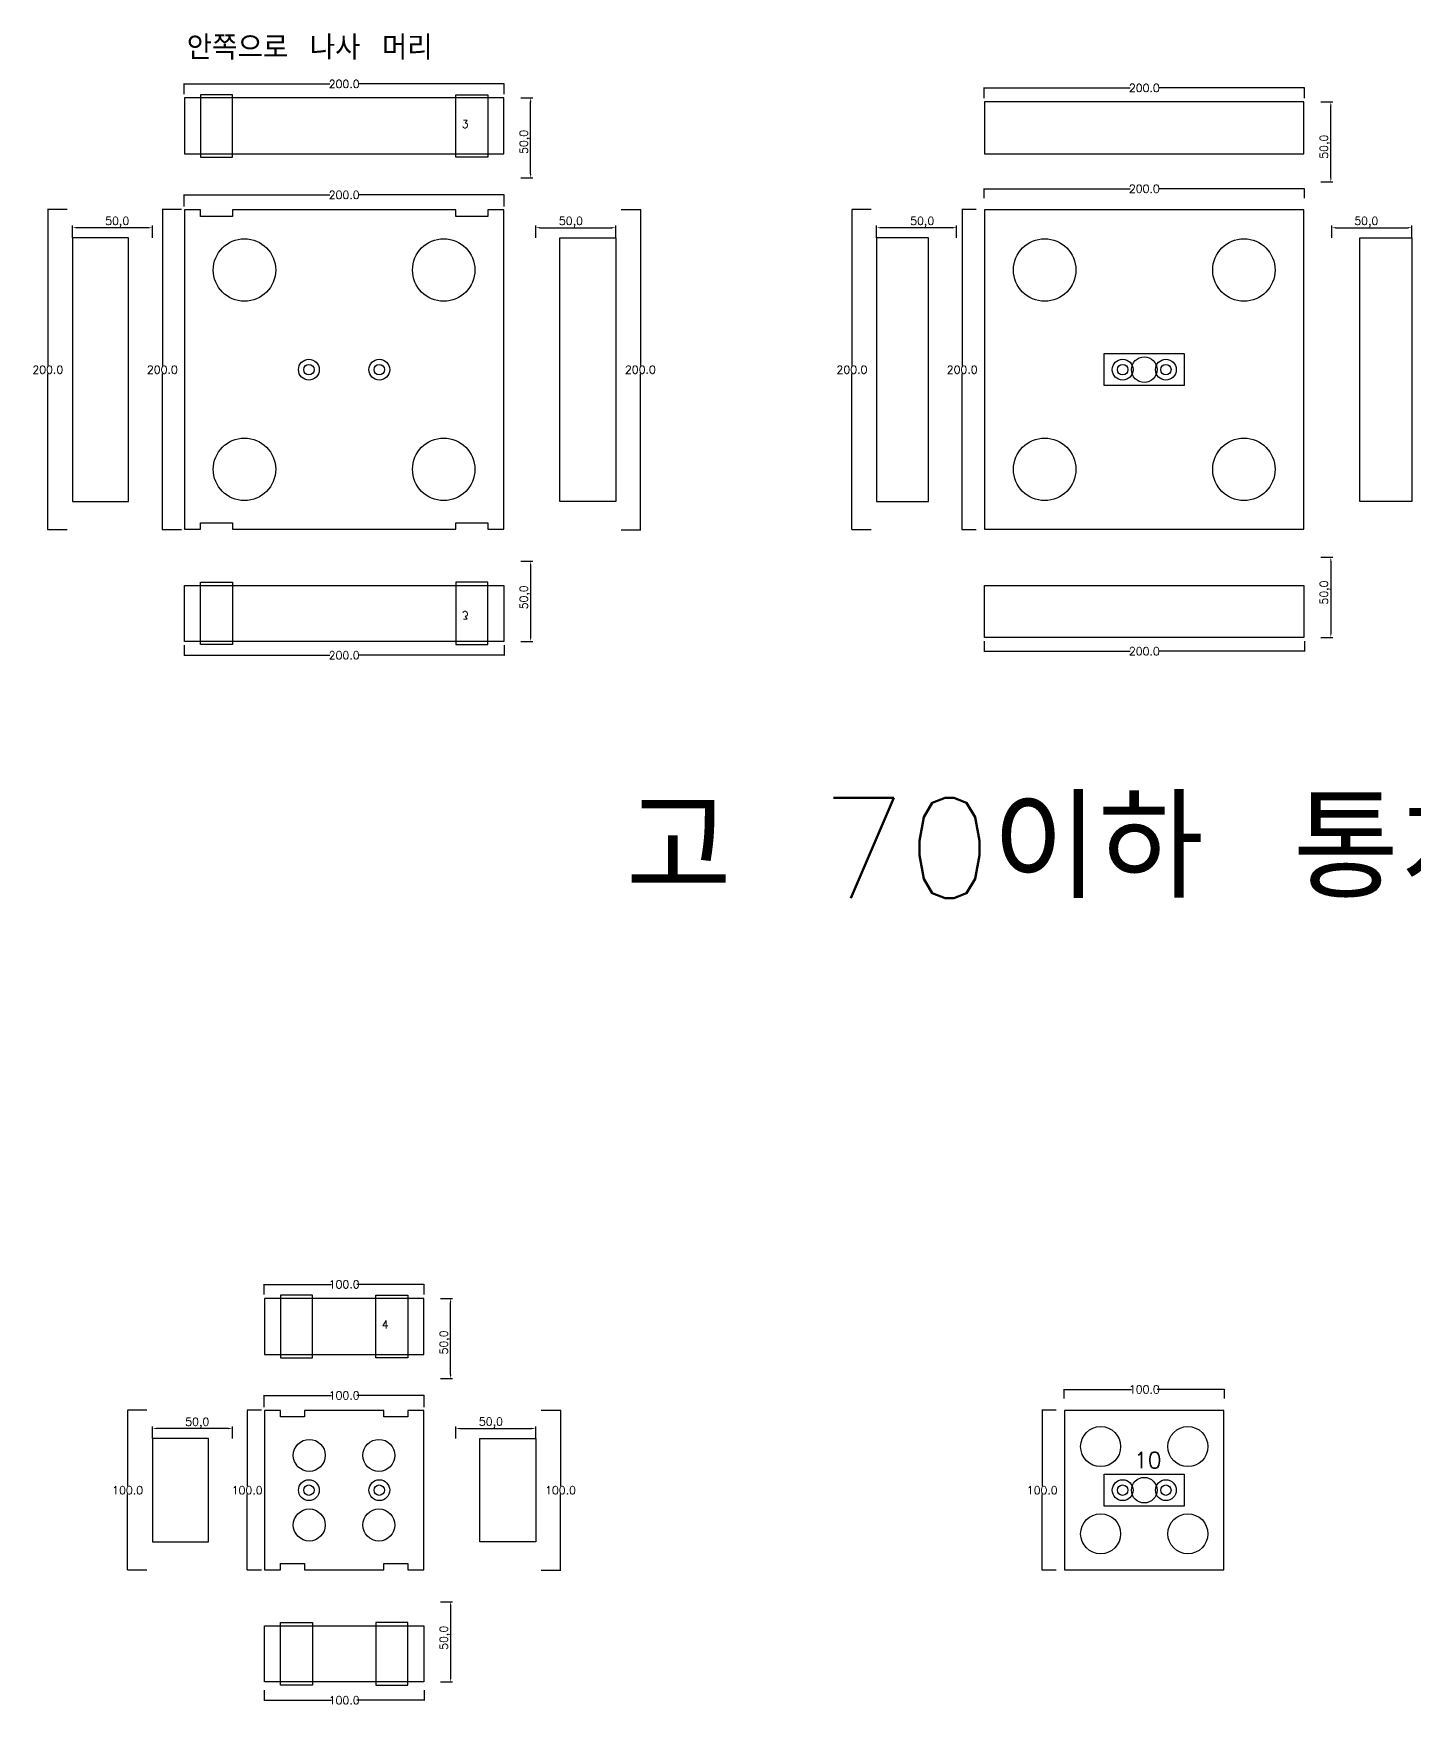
# Model space of a CAD drawing. Header units: millimetres. Extents: x -25 to 19775, y 172 to 9172.
# Drawn here: x 17031 to 17894, y 5837 to 6882 of the extents above; entities that cross this region are included whole.
import ezdxf

# ---------------------------------------------------------------- set-up
doc = ezdxf.new("R2010")
doc.units = ezdxf.units.MM
for name, color, linetype in [('TEXT', 7, 'Continuous'), ('볼트 구멍', 7, 'Continuous'), ('치구', 7, 'Continuous'), ('치수', 7, 'Continuous')]:
    doc.layers.add(name, color=color, linetype=linetype)
doc.styles.get("Standard").update_dxf_attribs({"font": 'txt.shx', "bigfont": 'whgtxt.shx'})
doc.dimstyles.new('ISO-25', dxfattribs={"dimtxt": 2.5, "dimasz": 2.5, "dimexe": 1.25, "dimexo": 0.625, "dimtad": 1, "dimtxsty": 'Standard', "dimcen": 2.5, "dimadec": 0, "dimazin": 0, "dimtfac": 1, "dimtmove": 0, "dimatfit": 3, "dimfxl": 0, "dimarcsym": 0})
doc.dimstyles.get("Standard").update_dxf_attribs({"dimtxt": 7, "dimasz": 0.18, "dimexe": 0.18, "dimexo": 0.0625, "dimgap": 0.09, "dimtad": 0, "dimtih": 1, "dimtoh": 1, "dimdec": 1, "dimzin": 0, "dimdsep": 46, "dimtxsty": 'Standard', "dimcen": 0.09, "dimadec": 0, "dimazin": 0, "dimtfac": 1, "dimtdec": 1, "dimtofl": 0, "dimtmove": 0, "dimatfit": 3, "dimfxl": 0, "dimtolj": 1, "dimtzin": 0, "dimarcsym": 0})

# ---------------------------------------------------------------- blocks, each defined once
blk = doc.blocks.new('*D211')
at = {"layer": 'Defpoints', "color": 0}
for p in [(17052.4, 6771.8), (17040.3, 6571.8), (17052.4, 6571.8)]:
    blk.add_point(p, dxfattribs=at)
at = {"layer": '치수', "color": 0, "lineweight": -2}
for p, q in [((17052.4, 6771.8), (17040.2, 6771.8)), ((17040.3, 6771.6), (17040.3, 6674.4)), ((17040.3, 6572), (17040.3, 6669.2)), ((17052.4, 6571.8), (17040.2, 6571.8))]:
    blk.add_line(p, q, dxfattribs=at)
at = {"layer": '치수', "color": 0}
for points in [[(17040.3, 6771.6), (17040.4, 6771.6), (17040.3, 6771.8)], [(17040.3, 6572), (17040.4, 6572), (17040.3, 6571.8)]]:
    blk.add_solid(points, dxfattribs=at)
at = {"layer": '치수', "color": 0, "insert": (17040.3, 6671.8), "char_height": 5, "attachment_point": 5}
blk.add_mtext('\\A1;200.0', dxfattribs=at)
blk = doc.blocks.new('*D672')
at = {"layer": 'Defpoints', "color": 0}
for p in [(17675.5, 6028.9), (17775.5, 6034.8), (17775.5, 6028.9)]:
    blk.add_point(p, dxfattribs=at)
at = {"layer": '치수', "color": 0, "lineweight": -2}
for p, q in [((17675.5, 6029), (17675.5, 6035)), ((17675.6, 6034.8), (17717.5, 6034.8)), ((17775.3, 6034.8), (17733.5, 6034.8)), ((17775.5, 6029), (17775.5, 6035))]:
    blk.add_line(p, q, dxfattribs=at)
at = {"layer": '치수', "color": 0}
for points in [[(17675.6, 6034.8), (17675.6, 6034.8), (17675.5, 6034.8)], [(17775.3, 6034.8), (17775.3, 6034.8), (17775.5, 6034.8)]]:
    blk.add_solid(points, dxfattribs=at)
at = {"layer": '치수', "color": 0, "insert": (17725.5, 6034.8), "char_height": 5, "attachment_point": 5}
blk.add_mtext('\\A1;100.0', dxfattribs=at)
blk = doc.blocks.new('*D673')
at = {"layer": 'Defpoints', "color": 0}
for p in [(17275.5, 6100.4), (17175.5, 6094), (17275.5, 6094)]:
    blk.add_point(p, dxfattribs=at)
at = {"layer": '치수', "color": 0, "lineweight": -2}
for p, q in [((17175.5, 6094.1), (17175.5, 6100.6)), ((17175.6, 6100.4), (17217.5, 6100.4)), ((17275.3, 6100.4), (17233.5, 6100.4)), ((17275.5, 6094.1), (17275.5, 6100.6))]:
    blk.add_line(p, q, dxfattribs=at)
at = {"layer": '치수', "color": 0}
for points in [[(17175.6, 6100.4), (17175.6, 6100.4), (17175.5, 6100.4)], [(17275.3, 6100.4), (17275.3, 6100.4), (17275.5, 6100.4)]]:
    blk.add_solid(points, dxfattribs=at)
at = {"layer": '치수', "color": 0, "insert": (17225.5, 6100.4), "char_height": 5, "attachment_point": 5}
blk.add_mtext('\\A1;100.0', dxfattribs=at)
blk = doc.blocks.new('*D674')
at = {"layer": 'Defpoints', "color": 0}
for p in [(17345.2, 6010.4), (17295.2, 6003.6), (17345.2, 6003.6)]:
    blk.add_point(p, dxfattribs=at)
at = {"layer": '치수', "color": 0, "lineweight": -2}
for p, q in [((17295.2, 6004.2), (17295.2, 6011.7)), ((17297.7, 6010.4), (17342.7, 6010.4)), ((17345.2, 6004.2), (17345.2, 6011.7))]:
    blk.add_line(p, q, dxfattribs=at)
at = {"layer": '치수', "color": 0}
for points in [[(17297.7, 6010.8), (17297.7, 6010), (17295.2, 6010.4)], [(17342.7, 6010.8), (17342.7, 6010), (17345.2, 6010.4)]]:
    blk.add_solid(points, dxfattribs=at)
at = {"layer": '치수', "color": 0, "insert": (17317.2, 6013.9), "char_height": 5, "attachment_point": 5}
blk.add_mtext('50,0', dxfattribs=at)
blk = doc.blocks.new('*D675')
at = {"layer": 'Defpoints', "color": 0}
for p in [(17275.5, 6031), (17175.5, 6023.6), (17275.5, 6023.6)]:
    blk.add_point(p, dxfattribs=at)
at = {"layer": '치수', "color": 0, "lineweight": -2}
for p, q in [((17175.5, 6023.7), (17175.5, 6031.2)), ((17175.6, 6031), (17217.5, 6031)), ((17275.3, 6031), (17233.5, 6031)), ((17275.5, 6023.7), (17275.5, 6031.2))]:
    blk.add_line(p, q, dxfattribs=at)
at = {"layer": '치수', "color": 0}
for points in [[(17175.6, 6031.1), (17175.6, 6031), (17175.5, 6031)], [(17275.3, 6031.1), (17275.3, 6031), (17275.5, 6031)]]:
    blk.add_solid(points, dxfattribs=at)
at = {"layer": '치수', "color": 0, "insert": (17225.5, 6031), "char_height": 5, "attachment_point": 5}
blk.add_mtext('\\A1;100.0', dxfattribs=at)
blk = doc.blocks.new('*D676')
at = {"layer": 'Defpoints', "color": 0}
for p in [(17348.6, 6021.8), (17348.6, 5921.8), (17360.7, 5921.8)]:
    blk.add_point(p, dxfattribs=at)
at = {"layer": '치수', "color": 0, "lineweight": -2}
for p, q in [((17348.7, 6021.8), (17360.9, 6021.8)), ((17360.7, 6021.6), (17360.7, 5974.4)), ((17360.7, 5922), (17360.7, 5969.2)), ((17348.7, 5921.8), (17360.9, 5921.8))]:
    blk.add_line(p, q, dxfattribs=at)
at = {"layer": '치수', "color": 0}
for points in [[(17360.6, 6021.6), (17360.7, 6021.6), (17360.7, 6021.8)], [(17360.6, 5922), (17360.7, 5922), (17360.7, 5921.8)]]:
    blk.add_solid(points, dxfattribs=at)
at = {"layer": '치수', "color": 0, "insert": (17360.7, 5971.8), "char_height": 5, "attachment_point": 5}
blk.add_mtext('\\A1;100.0', dxfattribs=at)
blk = doc.blocks.new('*D677')
at = {"layer": 'Defpoints', "color": 0}
for p in [(17174, 6021.8), (17164.9, 5921.8), (17174, 5921.8)]:
    blk.add_point(p, dxfattribs=at)
at = {"layer": '치수', "color": 0, "lineweight": -2}
for p, q in [((17173.9, 6021.8), (17164.8, 6021.8)), ((17164.9, 6021.6), (17164.9, 5974.4)), ((17164.9, 5922), (17164.9, 5969.2)), ((17173.9, 5921.8), (17164.8, 5921.8))]:
    blk.add_line(p, q, dxfattribs=at)
at = {"layer": '치수', "color": 0}
for points in [[(17164.9, 6021.6), (17165, 6021.6), (17164.9, 6021.8)], [(17164.9, 5922), (17165, 5922), (17164.9, 5921.8)]]:
    blk.add_solid(points, dxfattribs=at)
at = {"layer": '치수', "color": 0, "insert": (17164.9, 5971.8), "char_height": 5, "attachment_point": 5}
blk.add_mtext('\\A1;100.0', dxfattribs=at)
blk = doc.blocks.new('*D678')
at = {"layer": 'Defpoints', "color": 0}
for p in [(17285.1, 6091.6), (17292, 6091.6), (17285.1, 6041.6)]:
    blk.add_point(p, dxfattribs=at)
at = {"layer": '치수', "color": 0, "lineweight": -2}
for p, q in [((17285.8, 6091.6), (17293.3, 6091.6)), ((17292, 6044.1), (17292, 6089.1)), ((17285.8, 6041.6), (17293.3, 6041.6))]:
    blk.add_line(p, q, dxfattribs=at)
at = {"layer": '치수', "color": 0}
for points in [[(17291.6, 6089.1), (17292.5, 6089.1), (17292, 6091.6)], [(17291.6, 6044.1), (17292.5, 6044.1), (17292, 6041.6)]]:
    blk.add_solid(points, dxfattribs=at)
at = {"layer": '치수', "color": 0, "insert": (17288.5, 6064.1), "char_height": 5, "attachment_point": 5, "rotation": 90}
blk.add_mtext('50,0', dxfattribs=at)
blk = doc.blocks.new('*D679')
at = {"layer": 'Defpoints', "color": 0}
for p in [(17102.3, 6021.8), (17090.2, 5921.8), (17102.3, 5921.8)]:
    blk.add_point(p, dxfattribs=at)
at = {"layer": '치수', "color": 0, "lineweight": -2}
for p, q in [((17102.3, 6021.8), (17090.1, 6021.8)), ((17090.2, 6021.6), (17090.2, 5974.4)), ((17090.2, 5922), (17090.2, 5969.2)), ((17102.3, 5921.8), (17090.1, 5921.8))]:
    blk.add_line(p, q, dxfattribs=at)
at = {"layer": '치수', "color": 0}
for points in [[(17090.2, 6021.6), (17090.3, 6021.6), (17090.2, 6021.8)], [(17090.2, 5922), (17090.3, 5922), (17090.2, 5921.8)]]:
    blk.add_solid(points, dxfattribs=at)
at = {"layer": '치수', "color": 0, "insert": (17090.2, 5971.8), "char_height": 5, "attachment_point": 5}
blk.add_mtext('\\A1;100.0', dxfattribs=at)
blk = doc.blocks.new('*D680')
at = {"layer": 'Defpoints', "color": 0}
for p in [(17105.7, 6010.3), (17105.7, 6003.6), (17155.7, 6003.5)]:
    blk.add_point(p, dxfattribs=at)
at = {"layer": '치수', "color": 0, "lineweight": -2}
for p, q in [((17105.7, 6004.2), (17105.7, 6011.6)), ((17153.2, 6010.3), (17108.2, 6010.3)), ((17155.7, 6004.1), (17155.7, 6011.6))]:
    blk.add_line(p, q, dxfattribs=at)
at = {"layer": '치수', "color": 0}
for points in [[(17108.2, 6010.7), (17108.2, 6009.9), (17105.7, 6010.3)], [(17153.2, 6010.7), (17153.2, 6009.9), (17155.7, 6010.3)]]:
    blk.add_solid(points, dxfattribs=at)
at = {"layer": '치수', "color": 0, "insert": (17133.7, 6013.8), "char_height": 5, "attachment_point": 5}
blk.add_mtext('50,0', dxfattribs=at)
blk = doc.blocks.new('*D681')
at = {"layer": 'Defpoints', "color": 0}
for p in [(17285.1, 5902.1), (17285.1, 5852.1), (17292, 5852.1)]:
    blk.add_point(p, dxfattribs=at)
at = {"layer": '치수', "color": 0, "lineweight": -2}
for p, q in [((17285.8, 5902.1), (17293.3, 5902.1)), ((17292, 5899.6), (17292, 5854.6)), ((17285.8, 5852.1), (17293.3, 5852.1))]:
    blk.add_line(p, q, dxfattribs=at)
at = {"layer": '치수', "color": 0}
for points in [[(17291.6, 5899.6), (17292.5, 5899.6), (17292, 5902.1)], [(17291.6, 5854.6), (17292.5, 5854.6), (17292, 5852.1)]]:
    blk.add_solid(points, dxfattribs=at)
at = {"layer": '치수', "color": 0, "insert": (17288.5, 5879.6), "char_height": 5, "attachment_point": 5, "rotation": 90}
blk.add_mtext('50,0', dxfattribs=at)
blk = doc.blocks.new('*D682')
at = {"layer": 'Defpoints', "color": 0}
for p in [(17175.5, 5847), (17275.5, 5847), (17275.5, 5840.6)]:
    blk.add_point(p, dxfattribs=at)
at = {"layer": '치수', "color": 0, "lineweight": -2}
for p, q in [((17175.5, 5846.9), (17175.5, 5840.4)), ((17175.6, 5840.6), (17217.5, 5840.6)), ((17275.3, 5840.6), (17233.5, 5840.6)), ((17275.5, 5846.9), (17275.5, 5840.4))]:
    blk.add_line(p, q, dxfattribs=at)
at = {"layer": '치수', "color": 0}
for points in [[(17175.6, 5840.6), (17175.6, 5840.5), (17175.5, 5840.6)], [(17275.3, 5840.6), (17275.3, 5840.5), (17275.5, 5840.6)]]:
    blk.add_solid(points, dxfattribs=at)
at = {"layer": '치수', "color": 0, "insert": (17225.5, 5840.6), "char_height": 5, "attachment_point": 5}
blk.add_mtext('\\A1;100.0', dxfattribs=at)
blk = doc.blocks.new('*D683')
at = {"layer": 'Defpoints', "color": 0}
for p in [(17670.6, 6021.8), (17661.7, 5921.8), (17670.6, 5921.8)]:
    blk.add_point(p, dxfattribs=at)
at = {"layer": '치수', "color": 0, "lineweight": -2}
for p, q in [((17670.5, 6021.8), (17661.5, 6021.8)), ((17661.7, 6021.6), (17661.7, 5974.4)), ((17661.7, 5922), (17661.7, 5969.2)), ((17670.5, 5921.8), (17661.5, 5921.8))]:
    blk.add_line(p, q, dxfattribs=at)
at = {"layer": '치수', "color": 0}
for points in [[(17661.6, 6021.6), (17661.7, 6021.6), (17661.7, 6021.8)], [(17661.6, 5922), (17661.7, 5922), (17661.7, 5921.8)]]:
    blk.add_solid(points, dxfattribs=at)
at = {"layer": '치수', "color": 0, "insert": (17661.7, 5971.8), "char_height": 5, "attachment_point": 5}
blk.add_mtext('\\A1;100.0', dxfattribs=at)
blk = doc.blocks.new('*D690')
at = {"layer": 'Defpoints', "color": 0}
for p in [(17892.7, 6760.5), (17842.7, 6753.6), (17892.7, 6753.6)]:
    blk.add_point(p, dxfattribs=at)
at = {"layer": '치수', "color": 0, "lineweight": -2}
for p, q in [((17842.7, 6754.2), (17842.7, 6761.8)), ((17845.2, 6760.5), (17890.2, 6760.5)), ((17892.7, 6754.2), (17892.7, 6761.8))]:
    blk.add_line(p, q, dxfattribs=at)
at = {"layer": '치수', "color": 0}
for points in [[(17845.2, 6760.9), (17845.2, 6760.1), (17842.7, 6760.5)], [(17890.2, 6760.9), (17890.2, 6760.1), (17892.7, 6760.5)]]:
    blk.add_solid(points, dxfattribs=at)
at = {"layer": '치수', "color": 0, "insert": (17864.2, 6764), "char_height": 5, "attachment_point": 5}
blk.add_mtext('50,0', dxfattribs=at)
blk = doc.blocks.new('*D691')
at = {"layer": 'Defpoints', "color": 0}
for p in [(17835.1, 6839.1), (17842, 6839.1), (17835.1, 6789.1)]:
    blk.add_point(p, dxfattribs=at)
at = {"layer": '치수', "color": 0, "lineweight": -2}
for p, q in [((17835.8, 6839.1), (17843.3, 6839.1)), ((17842, 6791.6), (17842, 6836.6)), ((17835.8, 6789.1), (17843.3, 6789.1))]:
    blk.add_line(p, q, dxfattribs=at)
at = {"layer": '치수', "color": 0}
for points in [[(17841.6, 6836.6), (17842.5, 6836.6), (17842, 6839.1)], [(17841.6, 6791.6), (17842.5, 6791.6), (17842, 6789.1)]]:
    blk.add_solid(points, dxfattribs=at)
at = {"layer": '치수', "color": 0, "insert": (17838.5, 6811.1), "char_height": 5, "attachment_point": 5, "rotation": 90}
blk.add_mtext('50,0', dxfattribs=at)
blk = doc.blocks.new('*D692')
at = {"layer": 'Defpoints', "color": 0}
for p in [(17558.2, 6760.5), (17558.2, 6753.6), (17608.2, 6753.6)]:
    blk.add_point(p, dxfattribs=at)
at = {"layer": '치수', "color": 0, "lineweight": -2}
for p, q in [((17558.2, 6754.2), (17558.2, 6761.8)), ((17605.7, 6760.5), (17560.7, 6760.5)), ((17608.2, 6754.2), (17608.2, 6761.8))]:
    blk.add_line(p, q, dxfattribs=at)
at = {"layer": '치수', "color": 0}
for points in [[(17560.7, 6760.9), (17560.7, 6760.1), (17558.2, 6760.5)], [(17605.7, 6760.9), (17605.7, 6760.1), (17608.2, 6760.5)]]:
    blk.add_solid(points, dxfattribs=at)
at = {"layer": '치수', "color": 0, "insert": (17586.7, 6764), "char_height": 5, "attachment_point": 5}
blk.add_mtext('50,0', dxfattribs=at)
blk = doc.blocks.new('*D693')
at = {"layer": 'Defpoints', "color": 0}
for p in [(17125.5, 6843.9), (17325.5, 6850.3), (17325.5, 6843.9)]:
    blk.add_point(p, dxfattribs=at)
at = {"layer": '치수', "color": 0, "lineweight": -2}
for p, q in [((17125.5, 6844), (17125.5, 6850.5)), ((17125.6, 6850.3), (17216.6, 6850.3)), ((17325.3, 6850.3), (17234.3, 6850.3)), ((17325.5, 6844), (17325.5, 6850.5))]:
    blk.add_line(p, q, dxfattribs=at)
at = {"layer": '치수', "color": 0}
for points in [[(17125.6, 6850.3), (17125.6, 6850.3), (17125.5, 6850.3)], [(17325.3, 6850.3), (17325.3, 6850.3), (17325.5, 6850.3)]]:
    blk.add_solid(points, dxfattribs=at)
at = {"layer": '치수', "color": 0, "insert": (17225.5, 6850.3), "char_height": 5, "attachment_point": 5}
blk.add_mtext('\\A1;200.0', dxfattribs=at)
blk = doc.blocks.new('*D694')
at = {"layer": 'Defpoints', "color": 0}
for p in [(17395.2, 6760.5), (17345.2, 6753.6), (17395.2, 6753.6)]:
    blk.add_point(p, dxfattribs=at)
at = {"layer": '치수', "color": 0, "lineweight": -2}
for p, q in [((17345.2, 6754.2), (17345.2, 6761.8)), ((17347.7, 6760.5), (17392.7, 6760.5)), ((17395.2, 6754.2), (17395.2, 6761.8))]:
    blk.add_line(p, q, dxfattribs=at)
at = {"layer": '치수', "color": 0}
for points in [[(17347.7, 6760.9), (17347.7, 6760.1), (17345.2, 6760.5)], [(17392.7, 6760.9), (17392.7, 6760.1), (17395.2, 6760.5)]]:
    blk.add_solid(points, dxfattribs=at)
at = {"layer": '치수', "color": 0, "insert": (17367.2, 6764), "char_height": 5, "attachment_point": 5}
blk.add_mtext('50,0', dxfattribs=at)
blk = doc.blocks.new('*D695')
at = {"layer": 'Defpoints', "color": 0}
for p in [(17325.5, 6781), (17125.5, 6773.6), (17325.5, 6773.6)]:
    blk.add_point(p, dxfattribs=at)
at = {"layer": '치수', "color": 0, "lineweight": -2}
for p, q in [((17125.5, 6773.7), (17125.5, 6781.2)), ((17125.6, 6781), (17216.6, 6781)), ((17325.3, 6781), (17234.3, 6781)), ((17325.5, 6773.7), (17325.5, 6781.2))]:
    blk.add_line(p, q, dxfattribs=at)
at = {"layer": '치수', "color": 0}
for points in [[(17125.6, 6781.1), (17125.6, 6781), (17125.5, 6781)], [(17325.3, 6781.1), (17325.3, 6781), (17325.5, 6781)]]:
    blk.add_solid(points, dxfattribs=at)
at = {"layer": '치수', "color": 0, "insert": (17225.5, 6781), "char_height": 5, "attachment_point": 5}
blk.add_mtext('\\A1;200.0', dxfattribs=at)
blk = doc.blocks.new('*D696')
at = {"layer": 'Defpoints', "color": 0}
for p in [(17335.1, 6841.6), (17342, 6841.6), (17335.1, 6791.6)]:
    blk.add_point(p, dxfattribs=at)
at = {"layer": '치수', "color": 0, "lineweight": -2}
for p, q in [((17335.8, 6841.6), (17343.3, 6841.6)), ((17342, 6794.1), (17342, 6839.1)), ((17335.8, 6791.6), (17343.3, 6791.6))]:
    blk.add_line(p, q, dxfattribs=at)
at = {"layer": '치수', "color": 0}
for points in [[(17341.6, 6839.1), (17342.5, 6839.1), (17342, 6841.6)], [(17341.6, 6794.1), (17342.5, 6794.1), (17342, 6791.6)]]:
    blk.add_solid(points, dxfattribs=at)
at = {"layer": '치수', "color": 0, "insert": (17338.5, 6814.1), "char_height": 5, "attachment_point": 5, "rotation": 90}
blk.add_mtext('50,0', dxfattribs=at)
blk = doc.blocks.new('*D697')
at = {"layer": 'Defpoints', "color": 0}
for p in [(17055.7, 6760.5), (17055.7, 6753.6), (17105.7, 6753.6)]:
    blk.add_point(p, dxfattribs=at)
at = {"layer": '치수', "color": 0, "lineweight": -2}
for p, q in [((17055.7, 6754.2), (17055.7, 6761.8)), ((17103.2, 6760.5), (17058.2, 6760.5)), ((17105.7, 6754.2), (17105.7, 6761.8))]:
    blk.add_line(p, q, dxfattribs=at)
at = {"layer": '치수', "color": 0}
for points in [[(17058.2, 6760.9), (17058.2, 6760.1), (17055.7, 6760.5)], [(17103.2, 6760.9), (17103.2, 6760.1), (17105.7, 6760.5)]]:
    blk.add_solid(points, dxfattribs=at)
at = {"layer": '치수', "color": 0, "insert": (17083.7, 6764), "char_height": 5, "attachment_point": 5}
blk.add_mtext('50,0', dxfattribs=at)
blk = doc.blocks.new('*D698')
at = {"layer": 'Defpoints', "color": 0}
for p in [(17554.9, 6771.8), (17542.8, 6571.8), (17554.9, 6571.8)]:
    blk.add_point(p, dxfattribs=at)
at = {"layer": '치수', "color": 0, "lineweight": -2}
for p, q in [((17554.9, 6771.8), (17542.7, 6771.8)), ((17542.8, 6771.6), (17542.8, 6674.4)), ((17542.8, 6572), (17542.8, 6669.2)), ((17554.9, 6571.8), (17542.7, 6571.8))]:
    blk.add_line(p, q, dxfattribs=at)
at = {"layer": '치수', "color": 0}
for points in [[(17542.8, 6771.6), (17542.9, 6771.6), (17542.8, 6771.8)], [(17542.8, 6572), (17542.9, 6572), (17542.8, 6571.8)]]:
    blk.add_solid(points, dxfattribs=at)
at = {"layer": '치수', "color": 0, "insert": (17542.8, 6671.8), "char_height": 5, "attachment_point": 5}
blk.add_mtext('\\A1;200.0', dxfattribs=at)
blk = doc.blocks.new('*D699')
at = {"layer": 'Defpoints', "color": 0}
for p in [(17620.6, 6771.8), (17611.7, 6571.8), (17620.6, 6571.8)]:
    blk.add_point(p, dxfattribs=at)
at = {"layer": '치수', "color": 0, "lineweight": -2}
for p, q in [((17620.5, 6771.8), (17611.5, 6771.8)), ((17611.7, 6771.6), (17611.7, 6674.4)), ((17611.7, 6572), (17611.7, 6669.2)), ((17620.5, 6571.8), (17611.5, 6571.8))]:
    blk.add_line(p, q, dxfattribs=at)
at = {"layer": '치수', "color": 0}
for points in [[(17611.6, 6771.6), (17611.7, 6771.6), (17611.7, 6771.8)], [(17611.6, 6572), (17611.7, 6572), (17611.7, 6571.8)]]:
    blk.add_solid(points, dxfattribs=at)
at = {"layer": '치수', "color": 0, "insert": (17611.7, 6671.8), "char_height": 5, "attachment_point": 5}
blk.add_mtext('\\A1;200.0', dxfattribs=at)
blk = doc.blocks.new('*D700')
at = {"layer": 'Defpoints', "color": 0}
for p in [(17124, 6771.8), (17111.9, 6571.8), (17124, 6571.8)]:
    blk.add_point(p, dxfattribs=at)
at = {"layer": '치수', "color": 0, "lineweight": -2}
for p, q in [((17123.9, 6771.8), (17111.8, 6771.8)), ((17111.9, 6771.6), (17111.9, 6674.4)), ((17111.9, 6572), (17111.9, 6669.2)), ((17123.9, 6571.8), (17111.8, 6571.8))]:
    blk.add_line(p, q, dxfattribs=at)
at = {"layer": '치수', "color": 0}
for points in [[(17111.9, 6771.6), (17112, 6771.6), (17111.9, 6771.8)], [(17111.9, 6572), (17112, 6572), (17111.9, 6571.8)]]:
    blk.add_solid(points, dxfattribs=at)
at = {"layer": '치수', "color": 0, "insert": (17111.9, 6671.8), "char_height": 5, "attachment_point": 5}
blk.add_mtext('\\A1;200.0', dxfattribs=at)
blk = doc.blocks.new('*D701')
at = {"layer": 'Defpoints', "color": 0}
for p in [(17398.5, 6771.8), (17398.5, 6571.8), (17410.6, 6571.8)]:
    blk.add_point(p, dxfattribs=at)
at = {"layer": '치수', "color": 0, "lineweight": -2}
for p, q in [((17398.6, 6771.8), (17410.8, 6771.8)), ((17410.6, 6771.6), (17410.6, 6674.4)), ((17410.6, 6572), (17410.6, 6669.2)), ((17398.6, 6571.8), (17410.8, 6571.8))]:
    blk.add_line(p, q, dxfattribs=at)
at = {"layer": '치수', "color": 0}
for points in [[(17410.5, 6771.6), (17410.6, 6771.6), (17410.6, 6771.8)], [(17410.5, 6572), (17410.6, 6572), (17410.6, 6571.8)]]:
    blk.add_solid(points, dxfattribs=at)
at = {"layer": '치수', "color": 0, "insert": (17410.6, 6671.8), "char_height": 5, "attachment_point": 5}
blk.add_mtext('\\A1;200.0', dxfattribs=at)
blk = doc.blocks.new('*D702')
at = {"layer": 'Defpoints', "color": 0}
for p in [(17825.5, 6847.8), (17625.5, 6841.4), (17825.5, 6841.4)]:
    blk.add_point(p, dxfattribs=at)
at = {"layer": '치수', "color": 0, "lineweight": -2}
for p, q in [((17625.5, 6841.5), (17625.5, 6848)), ((17625.6, 6847.8), (17716.6, 6847.8)), ((17825.3, 6847.8), (17734.3, 6847.8)), ((17825.5, 6841.5), (17825.5, 6848))]:
    blk.add_line(p, q, dxfattribs=at)
at = {"layer": '치수', "color": 0}
for points in [[(17625.6, 6847.8), (17625.6, 6847.8), (17625.5, 6847.8)], [(17825.3, 6847.8), (17825.3, 6847.8), (17825.5, 6847.8)]]:
    blk.add_solid(points, dxfattribs=at)
at = {"layer": '치수', "color": 0, "insert": (17725.5, 6847.8), "char_height": 5, "attachment_point": 5}
blk.add_mtext('\\A1;200.0', dxfattribs=at)
blk = doc.blocks.new('*D703')
at = {"layer": 'Defpoints', "color": 0}
for p in [(17825.5, 6784.8), (17625.5, 6778.9), (17825.5, 6778.9)]:
    blk.add_point(p, dxfattribs=at)
at = {"layer": '치수', "color": 0, "lineweight": -2}
for p, q in [((17625.5, 6779), (17625.5, 6785)), ((17625.6, 6784.8), (17716.6, 6784.8)), ((17825.3, 6784.8), (17734.3, 6784.8)), ((17825.5, 6779), (17825.5, 6785))]:
    blk.add_line(p, q, dxfattribs=at)
at = {"layer": '치수', "color": 0}
for points in [[(17625.6, 6784.8), (17625.6, 6784.8), (17625.5, 6784.8)], [(17825.3, 6784.8), (17825.3, 6784.8), (17825.5, 6784.8)]]:
    blk.add_solid(points, dxfattribs=at)
at = {"layer": '치수', "color": 0, "insert": (17725.5, 6784.8), "char_height": 5, "attachment_point": 5}
blk.add_mtext('\\A1;200.0', dxfattribs=at)
blk = doc.blocks.new('*D704')
at = {"layer": 'Defpoints', "color": 0}
for p in [(17125.5, 6499.8), (17325.5, 6499.8), (17325.5, 6493.4)]:
    blk.add_point(p, dxfattribs=at)
at = {"layer": '치수', "color": 0, "lineweight": -2}
for p, q in [((17125.5, 6499.7), (17125.5, 6493.2)), ((17325.5, 6499.7), (17325.5, 6493.2)), ((17125.6, 6493.4), (17216.6, 6493.4)), ((17325.3, 6493.4), (17234.3, 6493.4))]:
    blk.add_line(p, q, dxfattribs=at)
at = {"layer": '치수', "color": 0}
for points in [[(17125.6, 6493.4), (17125.6, 6493.3), (17125.5, 6493.4)], [(17325.3, 6493.4), (17325.3, 6493.3), (17325.5, 6493.4)]]:
    blk.add_solid(points, dxfattribs=at)
at = {"layer": '치수', "color": 0, "insert": (17225.5, 6493.4), "char_height": 5, "attachment_point": 5}
blk.add_mtext('\\A1;200.0', dxfattribs=at)
blk = doc.blocks.new('*D705')
at = {"layer": 'Defpoints', "color": 0}
for p in [(17625.5, 6502.3), (17825.5, 6502.3), (17825.5, 6495.9)]:
    blk.add_point(p, dxfattribs=at)
at = {"layer": '치수', "color": 0, "lineweight": -2}
for p, q in [((17625.5, 6502.2), (17625.5, 6495.7)), ((17825.5, 6502.2), (17825.5, 6495.7)), ((17625.6, 6495.9), (17716.6, 6495.9)), ((17825.3, 6495.9), (17734.3, 6495.9))]:
    blk.add_line(p, q, dxfattribs=at)
at = {"layer": '치수', "color": 0}
for points in [[(17625.6, 6495.9), (17625.6, 6495.8), (17625.5, 6495.9)], [(17825.3, 6495.9), (17825.3, 6495.8), (17825.5, 6495.9)]]:
    blk.add_solid(points, dxfattribs=at)
at = {"layer": '치수', "color": 0, "insert": (17725.5, 6495.9), "char_height": 5, "attachment_point": 5}
blk.add_mtext('\\A1;200.0', dxfattribs=at)
blk = doc.blocks.new('*D706')
at = {"layer": 'Defpoints', "color": 0}
for p in [(17335.1, 6552.1), (17335.1, 6502.1), (17342, 6502.1)]:
    blk.add_point(p, dxfattribs=at)
at = {"layer": '치수', "color": 0, "lineweight": -2}
for p, q in [((17335.8, 6552.1), (17343.3, 6552.1)), ((17342, 6549.6), (17342, 6504.6)), ((17335.8, 6502.1), (17343.3, 6502.1))]:
    blk.add_line(p, q, dxfattribs=at)
at = {"layer": '치수', "color": 0}
for points in [[(17341.6, 6549.6), (17342.5, 6549.6), (17342, 6552.1)], [(17341.6, 6504.6), (17342.5, 6504.6), (17342, 6502.1)]]:
    blk.add_solid(points, dxfattribs=at)
at = {"layer": '치수', "color": 0, "insert": (17338.5, 6529.6), "char_height": 5, "attachment_point": 5, "rotation": 90}
blk.add_mtext('50,0', dxfattribs=at)
blk = doc.blocks.new('*D707')
at = {"layer": 'Defpoints', "color": 0}
for p in [(17835.1, 6554.6), (17835.1, 6504.6), (17842, 6504.6)]:
    blk.add_point(p, dxfattribs=at)
at = {"layer": '치수', "color": 0, "lineweight": -2}
for p, q in [((17835.8, 6554.6), (17843.3, 6554.6)), ((17842, 6552.1), (17842, 6507.1)), ((17835.8, 6504.6), (17843.3, 6504.6))]:
    blk.add_line(p, q, dxfattribs=at)
at = {"layer": '치수', "color": 0}
for points in [[(17841.6, 6552.1), (17842.5, 6552.1), (17842, 6554.6)], [(17841.6, 6507.1), (17842.5, 6507.1), (17842, 6504.6)]]:
    blk.add_solid(points, dxfattribs=at)
at = {"layer": '치수', "color": 0, "insert": (17838.5, 6532.6), "char_height": 5, "attachment_point": 5, "rotation": 90}
blk.add_mtext('50,0', dxfattribs=at)

msp = doc.modelspace()

# ---------------------------------------------------------------- linework, layer by layer
at = {"layer": '볼트 구멍', "color": 1}
for points in [[(17700.462, 6681.825), (17750.462, 6681.825), (17750.462, 6661.825), (17700.462, 6661.825)], [(17700.462, 5981.825), (17750.462, 5981.825), (17750.462, 5961.825), (17700.462, 5961.825)]]:
    msp.add_lwpolyline(points, close=True, dxfattribs=at)
at = {"layer": '볼트 구멍', "color": 2}
for centre in [(17203.462, 6671.825), (17247.462, 6671.825), (17203.462, 5971.825), (17247.462, 5971.825)]:
    msp.add_circle(centre, 6.5, dxfattribs=at)
at = {"layer": '볼트 구멍', "color": 3}
for centre, radius in [((17203.462, 6671.825), 3.25), ((17247.462, 6671.825), 3.25), ((17711.962, 6671.825), 3.25), ((17725.462, 6671.825), 8), ((17738.962, 6671.825), 3.25), ((17203.462, 5971.825), 3.25), ((17247.462, 5971.825), 3.25), ((17711.962, 5971.825), 3.25), ((17725.462, 5971.825), 8), ((17738.962, 5971.825), 3.25)]:
    msp.add_circle(centre, radius, dxfattribs=at)
at = {"layer": '볼트 구멍', "color": 6}
for centre in [(17711.962, 6671.825), (17738.962, 6671.825), (17711.962, 5971.825), (17738.962, 5971.825)]:
    msp.add_circle(centre, 6.5, dxfattribs=at)
at = {"layer": '치구', "color": 1}
for points in [[(17135.712, 6804.575), (17155.712, 6804.575), (17155.712, 6843.572), (17135.712, 6843.572)], [(17315.212, 6804.575), (17295.212, 6804.575), (17295.212, 6843.572), (17315.212, 6843.572)], [(17135.712, 6539.075), (17155.712, 6539.075), (17155.712, 6500.077), (17135.712, 6500.077)], [(17315.212, 6539.075), (17295.212, 6539.075), (17295.212, 6500.077), (17315.212, 6500.077)], [(17185.712, 6054.575), (17205.712, 6054.575), (17205.712, 6093.572), (17185.712, 6093.572)], [(17265.212, 6054.575), (17245.212, 6054.575), (17245.212, 6093.572), (17265.212, 6093.572)], [(17185.712, 5889.075), (17205.712, 5889.075), (17205.712, 5850.077), (17185.712, 5850.077)], [(17265.212, 5889.075), (17245.212, 5889.075), (17245.212, 5850.077), (17265.212, 5850.077)]]:
    msp.add_lwpolyline(points, close=True, dxfattribs=at)
at = {"layer": '치구'}
for points in [[(17125.712, 6806.575), (17325.212, 6806.575), (17325.212, 6841.575), (17125.712, 6841.575)], [(17625.712, 6806.575), (17825.212, 6806.575), (17825.212, 6839.075), (17625.712, 6839.075)], [(17125.712, 6572.075), (17135.712, 6572.075), (17135.712, 6576.075), (17155.712, 6576.075), (17155.712, 6572.075), (17295.212, 6572.075), (17295.212, 6576.075), (17315.212, 6576.075), (17315.212, 6572.075), (17325.212, 6572.075), (17325.212, 6771.575), (17315.212, 6771.575), (17315.212, 6767.575), (17295.212, 6767.575), (17295.212, 6771.575), (17155.712, 6771.575), (17155.712, 6767.575), (17135.712, 6767.575), (17135.712, 6771.575), (17125.712, 6771.575)], [(17625.712, 6771.575), (17625.712, 6572.075), (17825.212, 6572.075), (17825.212, 6771.575)], [(17090.712, 6754.175), (17055.712, 6754.175), (17055.712, 6589.475), (17090.712, 6589.475)], [(17360.212, 6754.175), (17395.212, 6754.175), (17395.212, 6589.475), (17360.212, 6589.475)], [(17590.712, 6754.175), (17558.212, 6754.175), (17558.212, 6589.475), (17590.712, 6589.475)], [(17860.212, 6754.175), (17892.712, 6754.175), (17892.712, 6589.475), (17860.212, 6589.475)], [(17125.712, 6537.075), (17325.212, 6537.075), (17325.212, 6502.075), (17125.712, 6502.075)], [(17625.712, 6537.075), (17825.212, 6537.075), (17825.212, 6504.575), (17625.712, 6504.575)], [(17175.712, 6056.575), (17275.212, 6056.575), (17275.212, 6091.575), (17175.712, 6091.575)], [(17175.712, 5922.075), (17185.712, 5922.075), (17185.712, 5926.075), (17200.712, 5926.075), (17200.712, 5922.075), (17250.212, 5922.075), (17250.212, 5926.075), (17265.212, 5926.075), (17265.212, 5922.075), (17275.212, 5922.075), (17275.212, 6021.575), (17265.212, 6021.575), (17265.212, 6017.575), (17250.212, 6017.575), (17250.212, 6021.575), (17200.712, 6021.575), (17200.712, 6017.575), (17185.712, 6017.575), (17185.712, 6021.575), (17175.712, 6021.575)], [(17675.712, 6021.575), (17675.712, 5922.075), (17775.212, 5922.075), (17775.212, 6021.575)], [(17140.712, 6004.175), (17105.712, 6004.175), (17105.712, 5939.475), (17140.712, 5939.475)], [(17310.212, 6004.175), (17345.212, 6004.175), (17345.212, 5939.475), (17310.212, 5939.475)], [(17175.712, 5887.075), (17275.212, 5887.075), (17275.212, 5852.075), (17175.712, 5852.075)]]:
    msp.add_lwpolyline(points, close=True, dxfattribs=at)
for centre in [(17163.212, 6734.075), (17287.712, 6734.075), (17663.212, 6734.075), (17787.712, 6734.075), (17163.212, 6609.575), (17287.712, 6609.575), (17663.212, 6609.575), (17787.712, 6609.575)]:
    msp.add_circle(centre, 19.5, dxfattribs=at)
at = {"layer": '치구', "color": 0}
for centre, radius in [((17698.212, 5999.075), 12.5), ((17752.712, 5999.075), 12.5), ((17203.712, 5993.575), 10), ((17247.212, 5993.575), 10), ((17203.712, 5950.075), 10), ((17247.212, 5950.075), 10), ((17698.212, 5944.575), 12.5), ((17752.712, 5944.575), 12.5)]:
    msp.add_circle(centre, radius, dxfattribs=at)

# ---------------------------------------------------------------- texts
at = {"layer": 'TEXT', "color": 1}
for s, height, p in [('안쪽으로 나사 머리', 15, (17127.115, 6865.533)), ('3', 5, (17298.924, 6822.776)), ('4', 5, (17249.024, 6072.876))]:
    msp.add_text(s, height=height, dxfattribs=at).set_placement(p)
at = {"layer": 'TEXT', "color": 1, "text_generation_flag": 2}
msp.add_text('3', height=5, rotation=180, dxfattribs=at).set_placement((17298.924, 6520.873))
at = {"layer": 'TEXT', "color": 1, "linetype": 'Continuous'}
msp.add_text('고 70이하 통치구 / 70 이상 분리', height=62.5, dxfattribs=at).set_placement((17401.503, 6341.739))
at = {"layer": '볼트 구멍', "color": 1}
msp.add_text('10', height=10, dxfattribs=at).set_placement((17719.096, 5985.621))

# ---------------------------------------------------------------- dimensions: what is measured, and where the dimension line sits
at = {"layer": '치수', "color": 4}
for base, p1, p2, dimstyle, override, picture, middle in [((17325.462, 6850.297), (17125.462, 6843.9), (17325.462, 6843.9), 'Standard', {"dimtxt": 5}, '*D693', (17225.462, 6850.297)), ((17825.462, 6847.797), (17625.462, 6841.4), (17825.462, 6841.4), 'Standard', {"dimtxt": 5}, '*D702', (17725.462, 6847.797)), ((17395.212, 6760.502), (17345.212, 6753.625), (17395.212, 6753.625), 'ISO-25', {"dimtxt": 5, "dimdec": 1, "dimzin": 0, "dimtdec": 1}, '*D694', (17367.212, 6760.502)), ((17892.712, 6760.502), (17842.712, 6753.625), (17892.712, 6753.625), 'ISO-25', {"dimtxt": 5, "dimdec": 1, "dimzin": 0, "dimtdec": 1}, '*D690', (17864.212, 6760.502)), ((17325.462, 6493.353), (17125.462, 6499.75), (17325.462, 6499.75), 'Standard', {"dimtxt": 5}, '*D704', (17225.462, 6493.353)), ((17825.462, 6495.853), (17625.462, 6502.25), (17825.462, 6502.25), 'Standard', {"dimtxt": 5}, '*D705', (17725.462, 6495.853)), ((17275.462, 6100.397), (17175.462, 6094), (17275.462, 6094), 'Standard', {"dimtxt": 5}, '*D673', (17225.462, 6100.397)), ((17345.212, 6010.402), (17295.212, 6003.625), (17345.212, 6003.625), 'ISO-25', {"dimtxt": 5, "dimdec": 1, "dimzin": 0, "dimtdec": 1}, '*D674', (17317.212, 6010.402)), ((17275.462, 5840.564), (17175.462, 5846.961), (17275.462, 5846.961), 'Standard', {"dimtxt": 5}, '*D682', (17225.462, 5840.564))]:
    dim = msp.add_linear_dim(base=base, p1=p1, p2=p2, dimstyle=dimstyle, override=override, dxfattribs=at)
    dim.commit()
    dim.dimension.update_dxf_attribs({"geometry": picture, "text_midpoint": middle, "dimtype": 160})
for base, p1, p2, angle, picture, middle in [((17342.039, 6841.575), (17335.141, 6791.575), (17335.141, 6841.575), 90, '*D696', (17342.039, 6814.075)), ((17842.039, 6839.075), (17835.141, 6789.075), (17835.141, 6839.075), 90, '*D691', (17842.039, 6811.075)), ((17055.712, 6760.502), (17105.712, 6753.625), (17055.712, 6753.625), 180, '*D697', (17083.712, 6760.502)), ((17558.212, 6760.502), (17608.212, 6753.625), (17558.212, 6753.625), 180, '*D692', (17586.712, 6760.502)), ((17342.039, 6502.075), (17335.141, 6552.075), (17335.141, 6502.075), 270, '*D706', (17342.039, 6529.575)), ((17842.039, 6504.575), (17835.141, 6554.575), (17835.141, 6504.575), 270, '*D707', (17842.039, 6532.575)), ((17292.039, 6091.575), (17285.141, 6041.575), (17285.141, 6091.575), 90, '*D678', (17292.039, 6064.075)), ((17105.712, 6010.302), (17155.712, 6003.525), (17105.712, 6003.625), 180, '*D680', (17133.712, 6010.302)), ((17292.039, 5852.075), (17285.141, 5902.075), (17285.141, 5852.075), 270, '*D681', (17292.039, 5879.575))]:
    dim = msp.add_linear_dim(base=base, p1=p1, p2=p2, angle=angle, dimstyle='ISO-25', override={"dimtxt": 5, "dimdec": 1, "dimzin": 0, "dimtdec": 1}, dxfattribs=at)
    dim.commit()
    dim.dimension.update_dxf_attribs({"geometry": picture, "text_midpoint": middle, "dimtype": 160})
for base, p1, p2, picture, middle in [((17325.462, 6781.047), (17125.462, 6773.65), (17325.462, 6773.65), '*D695', (17225.462, 6781.047)), ((17825.462, 6784.815), (17625.462, 6778.932), (17825.462, 6778.932), '*D703', (17725.462, 6784.815)), ((17775.462, 6034.815), (17675.462, 6028.932), (17775.462, 6028.932), '*D672', (17725.462, 6034.815)), ((17275.462, 6031.047), (17175.462, 6023.65), (17275.462, 6023.65), '*D675', (17225.462, 6031.047))]:
    dim = msp.add_linear_dim(base=base, p1=p1, p2=p2, dimstyle='Standard', override={"dimtxt": 5}, dxfattribs=at)
    dim.commit()
    dim.dimension.update_dxf_attribs({"geometry": picture, "text_midpoint": middle})
for base, p1, p2, picture, middle in [((17040.344, 6571.825), (17052.413, 6771.825), (17052.413, 6571.825), '*D211', (17040.344, 6671.825)), ((17111.932, 6571.825), (17124.001, 6771.825), (17124.001, 6571.825), '*D700', (17111.932, 6671.825)), ((17410.579, 6571.825), (17398.51, 6771.825), (17398.51, 6571.825), '*D701', (17410.579, 6671.825)), ((17542.844, 6571.825), (17554.913, 6771.825), (17554.913, 6571.825), '*D698', (17542.844, 6671.825)), ((17611.666, 6571.825), (17620.57, 6771.825), (17620.57, 6571.825), '*D699', (17611.666, 6671.825)), ((17090.244, 5921.825), (17102.313, 6021.825), (17102.313, 5921.825), '*D679', (17090.244, 5971.825)), ((17164.932, 5921.825), (17174.001, 6021.825), (17174.001, 5921.825), '*D677', (17164.932, 5971.825)), ((17360.679, 5921.825), (17348.61, 6021.825), (17348.61, 5921.825), '*D676', (17360.679, 5971.825)), ((17661.666, 5921.825), (17670.57, 6021.825), (17670.57, 5921.825), '*D683', (17661.666, 5971.825))]:
    dim = msp.add_linear_dim(base=base, p1=p1, p2=p2, angle=90, dimstyle='Standard', override={"dimtxt": 5}, dxfattribs=at)
    dim.commit()
    dim.dimension.update_dxf_attribs({"geometry": picture, "text_midpoint": middle})

doc.saveas('drawing.dxf')
